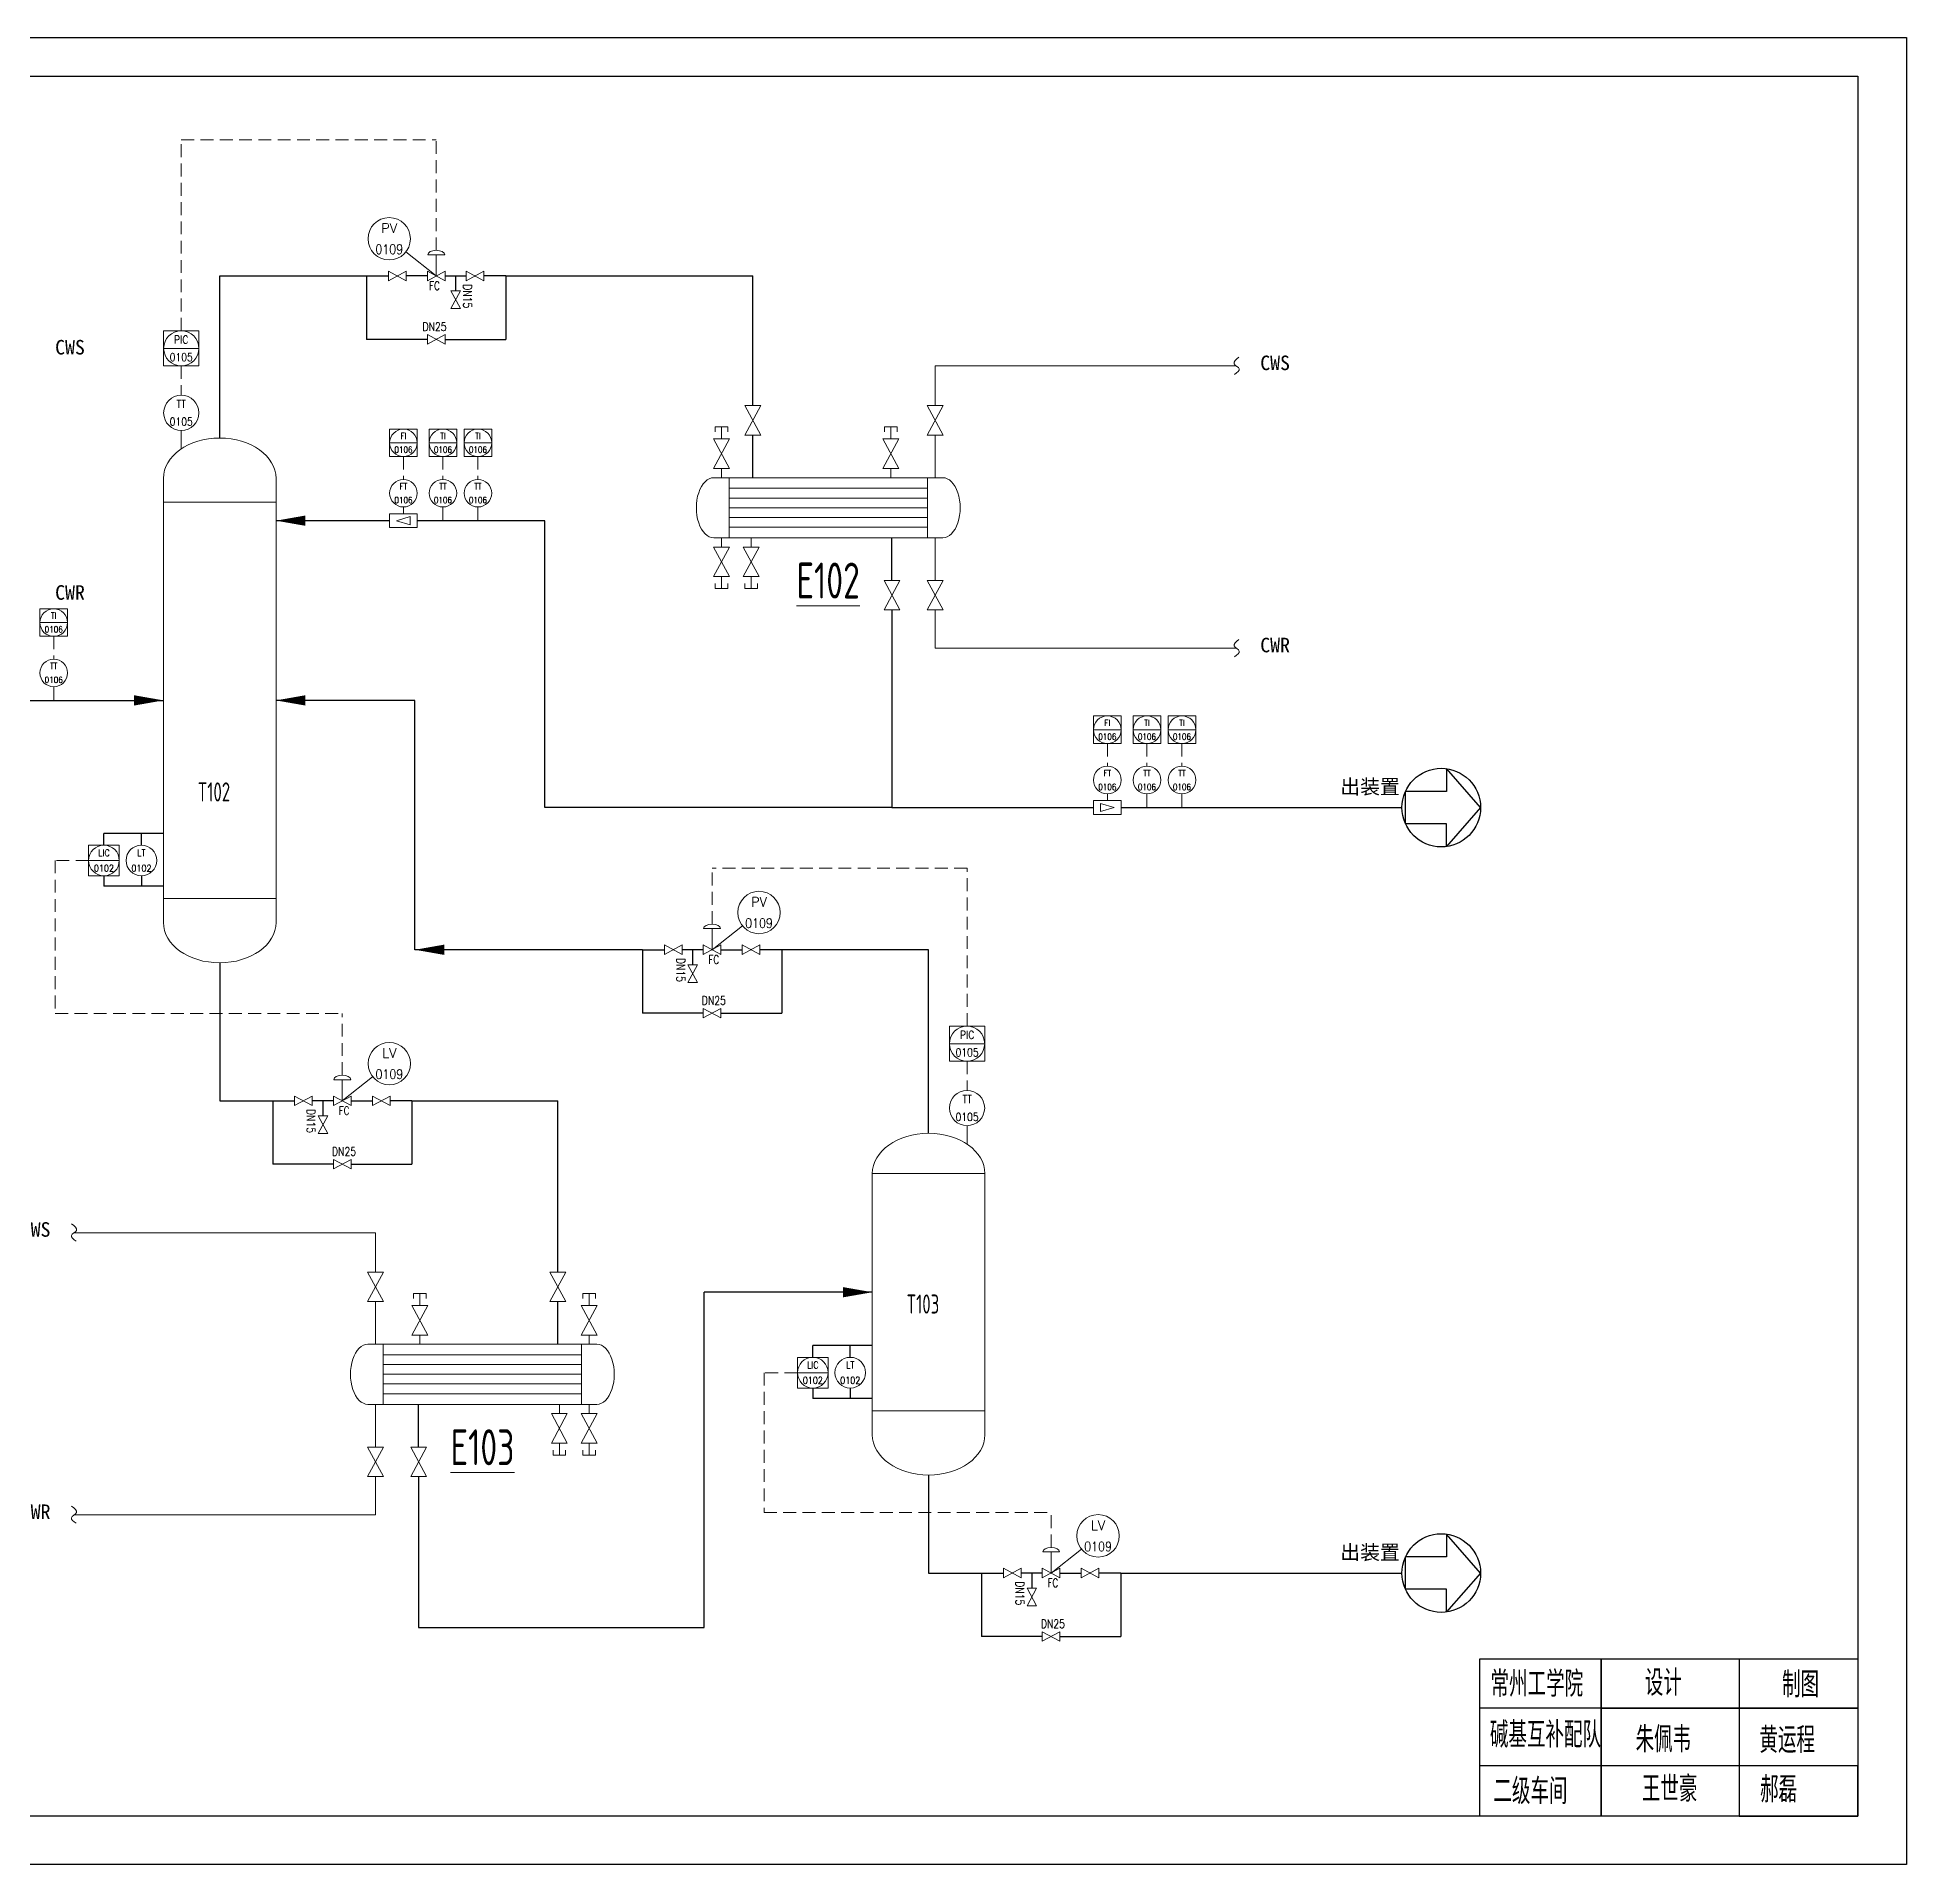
# Model space of a CAD drawing. Header units: millimetres. Extents: x 19974 to 20305, y 315 to 493.
# Drawn here: x 20123.8 to 20305.4, y 315.5 to 493.1 of the extents above; entities that cross this region are included whole.
import ezdxf
from ezdxf.enums import TextEntityAlignment as Align

# ---------------------------------------------------------------- set-up
doc = ezdxf.new("R2010")
doc.units = ezdxf.units.MM
doc.linetypes.add('DASHED2', pattern=[0.375, 0.25, -0.125])
for name, color, linetype, lineweight in [('主设备', 7, 'Continuous', 15), ('仪表', 4, 'Continuous', 9), ('仪表虚线', 3, 'DASHED2', 15), ('冷却水', 5, 'Continuous', 18), ('工艺线', 6, 'Continuous', 30), ('文本', 3, 'Continuous', 9), ('阀门', 40, 'Continuous', 18)]:
    doc.layers.add(name, color=color, linetype=linetype, lineweight=lineweight)
doc.styles.get("Standard").update_dxf_attribs({"font": 'txt', "bigfont": 'gbcbig.shx'})
doc.styles.add('wsl-数字字母', font='simplex.shx', dxfattribs={"height": 3.5, "bigfont": 'gbcbig.shx'})
doc.styles.add('尚川', font='gbenor.shx', dxfattribs={"width": 0.8, "height": 5})
doc.styles.add('工程字', font='gbenor.shx', dxfattribs={"width": 0.75, "height": 5, "bigfont": 'gbcbig.shx'})

# ---------------------------------------------------------------- blocks, each defined once
blk = doc.blocks.new('阀门')
at = {"layer": '阀门'}
for p, q in [((2297.87, -353.04), (2295.92, -353.04)), ((2297.87, -353.04), (2295.92, -356.65)), ((2297.87, -356.65), (2295.92, -353.04)), ((2295.92, -356.65), (2297.87, -356.65))]:
    blk.add_line(p, q, dxfattribs=at)
blk = doc.blocks.new('流量计')
at = {"layer": '仪表', "ltscale": 5}
for p, q in [((2374.03, -338.44), (2370.43, -338.44)), ((2370.43, -345.64), (2370.43, -338.44)), ((2371.15, -343.84), (2372.23, -340.24)), ((2372.23, -340.24), (2373.31, -343.84)), ((2374.03, -338.44), (2374.03, -345.64)), ((2374.03, -345.64), (2370.43, -345.64)), ((2371.15, -343.84), (2373.31, -343.84))]:
    blk.add_line(p, q, dxfattribs=at)

msp = doc.modelspace()

# ---------------------------------------------------------------- linework, layer by layer
for p, q in [((20264.02, 418.24), (20260.71, 422.03)), ((20260.71, 422.03), (20260.71, 419.82)), ((20264.02, 418.24), (20260.71, 422.03)), ((20260.71, 422.03), (20260.71, 419.82)), ((20260.71, 419.82), (20256.72, 419.82)), ((20256.72, 416.67), (20256.72, 419.82)), ((20260.71, 419.82), (20256.72, 419.82)), ((20256.72, 416.67), (20256.72, 419.82)), ((20264.02, 418.24), (20260.71, 414.46)), ((20264.02, 418.24), (20260.71, 414.46)), ((20260.71, 416.67), (20256.72, 416.67)), ((20260.71, 416.67), (20256.72, 416.67)), ((20260.71, 414.46), (20260.71, 416.67)), ((20260.71, 414.46), (20260.71, 416.67)), ((20264.02, 343.83), (20260.71, 347.61)), ((20260.71, 347.61), (20260.71, 345.41)), ((20264.02, 343.83), (20260.71, 347.61)), ((20260.71, 347.61), (20260.71, 345.41)), ((20260.71, 345.41), (20256.72, 345.41)), ((20256.72, 342.26), (20256.72, 345.41)), ((20260.71, 345.41), (20256.72, 345.41)), ((20256.72, 342.26), (20256.72, 345.41)), ((20264.02, 343.83), (20260.71, 340.05)), ((20264.02, 343.83), (20260.71, 340.05)), ((20260.71, 342.26), (20256.72, 342.26)), ((20260.71, 342.26), (20256.72, 342.26)), ((20260.71, 340.05), (20260.71, 342.26)), ((20260.71, 340.05), (20260.71, 342.26))]:
    msp.add_line(p, q)
for centre in [(20260.2, 418.24), (20260.2, 418.24), (20260.2, 343.83), (20260.2, 343.83)]:
    msp.add_circle(centre, 3.82)
at = {"layer": '主设备', "ltscale": 5}
for p, q in [((20189.64, 455.25), (20189.64, 454.76)), ((20190.86, 455.25), (20189.64, 455.25)), ((20190.25, 454.08), (20190.25, 455.25)), ((20190.86, 455.25), (20190.86, 454.76)), ((20206.1, 455.25), (20206.1, 454.76)), ((20207.33, 455.25), (20206.1, 455.25)), ((20206.71, 454.08), (20206.71, 455.25)), ((20207.33, 455.25), (20207.33, 454.76)), ((20190.25, 451.22), (20190.25, 450.31)), ((20206.71, 451.22), (20206.71, 450.31)), ((20136.03, 447.93), (20136.03, 450.24)), ((20146.97, 447.93), (20146.97, 450.24)), ((20190.99, 450.31), (20189.51, 450.31)), ((20210.27, 450.31), (20211.75, 450.31)), ((20189.51, 444.47), (20190.99, 444.47)), ((20190.25, 443.57), (20190.25, 444.47)), ((20193.15, 443.57), (20193.15, 444.47)), ((20211.75, 444.47), (20210.27, 444.47)), ((20189.64, 439.53), (20189.64, 440.02)), ((20190.25, 440.7), (20190.25, 439.53)), ((20190.86, 439.53), (20190.86, 440.02)), ((20192.54, 439.53), (20192.54, 440.02)), ((20193.15, 440.7), (20193.15, 439.53)), ((20193.76, 439.53), (20193.76, 440.02)), ((20190.86, 439.53), (20189.64, 439.53)), ((20193.76, 439.53), (20192.54, 439.53)), ((20136.03, 409.39), (20136.03, 407.07)), ((20146.97, 409.39), (20146.97, 407.07)), ((20204.91, 380.34), (20204.91, 382.66)), ((20215.85, 380.34), (20215.85, 382.66)), ((20160.32, 371.01), (20160.32, 370.52)), ((20160.32, 371.01), (20161.55, 371.01)), ((20160.94, 369.84), (20160.94, 371.01)), ((20161.55, 371.01), (20161.55, 370.52)), ((20176.79, 371.01), (20176.79, 370.52)), ((20176.79, 371.01), (20178.01, 371.01)), ((20177.4, 369.84), (20177.4, 371.01)), ((20178.01, 371.01), (20178.01, 370.52)), ((20160.94, 366.98), (20160.94, 366.07)), ((20177.4, 366.98), (20177.4, 366.07)), ((20157.38, 366.07), (20155.9, 366.07)), ((20176.66, 366.07), (20178.14, 366.07)), ((20155.9, 360.23), (20157.38, 360.23)), ((20174.5, 359.32), (20174.5, 360.23)), ((20178.14, 360.23), (20176.66, 360.23)), ((20177.4, 359.32), (20177.4, 360.23)), ((20204.91, 359.6), (20204.91, 357.28)), ((20215.85, 359.6), (20215.85, 357.28)), ((20174.5, 356.46), (20174.5, 355.29)), ((20177.4, 356.46), (20177.4, 355.29)), ((20173.89, 355.29), (20173.89, 355.78)), ((20173.89, 355.29), (20175.11, 355.29)), ((20175.11, 355.29), (20175.11, 355.78)), ((20176.79, 355.29), (20176.79, 355.78)), ((20176.79, 355.29), (20178.01, 355.29)), ((20178.01, 355.29), (20178.01, 355.78))]:
    msp.add_line(p, q, dxfattribs=at)
at = {"layer": '主设备'}
for p, q in [((20190.99, 450.31), (20210.27, 450.31)), ((20190.99, 444.47), (20190.99, 450.31)), ((20210.27, 449.3), (20190.99, 449.3)), ((20210.27, 450.31), (20210.27, 444.47)), ((20210.27, 448.33), (20190.99, 448.33)), ((20210.27, 447.39), (20190.99, 447.39)), ((20210.27, 446.45), (20190.99, 446.45)), ((20210.27, 445.49), (20190.99, 445.49)), ((20210.27, 444.47), (20190.99, 444.47)), ((20176.66, 366.07), (20157.38, 366.07)), ((20157.38, 366.07), (20157.38, 360.23)), ((20176.66, 360.23), (20176.66, 366.07)), ((20157.38, 365.05), (20176.66, 365.05)), ((20157.38, 364.09), (20176.66, 364.09)), ((20157.38, 363.15), (20176.66, 363.15)), ((20157.38, 362.21), (20176.66, 362.21)), ((20157.38, 361.25), (20176.66, 361.25)), ((20157.38, 360.23), (20176.66, 360.23))]:
    msp.add_line(p, q, dxfattribs=at)
at = {"layer": '主设备', "ltscale": 5}
for points in [[(20136.03, 447.93), (20146.97, 447.93), (20146.97, 409.39), (20136.03, 409.39)], [(20204.91, 382.66), (20215.85, 382.66), (20215.85, 359.6), (20204.91, 359.6)]]:
    msp.add_lwpolyline(points, close=True, dxfattribs=at)
for centre, major_axis, ratio, start_param, end_param in [((20141.5, 450.24), (-5.47, 0), 0.716402, 3.141593, 6.283185), ((20189.51, 447.39), (0, 2.92), 0.58154, 0, 3.141593), ((20210.38, 382.66), (-5.47, 0), 0.716402, 3.141593, 6.283185), ((20155.9, 363.15), (0, 2.92), 0.58154, 0, 3.141593)]:
    msp.add_ellipse(centre, major_axis=major_axis, ratio=ratio, start_param=start_param, end_param=end_param, dxfattribs=at)
at = {"layer": '主设备', "ltscale": 5, "extrusion": (0, 0, -1)}
for centre, major_axis, ratio, start_param, end_param in [((20211.75, 447.39), (0, 2.92), 0.58154, 0, 3.141593), ((20141.5, 407.07), (-5.47, 0), 0.716402, 3.141593, 6.283185), ((20178.14, 363.15), (0, 2.92), 0.58154, 0, 3.141593), ((20210.38, 357.28), (-5.47, 0), 0.716402, 3.141593, 6.283185)]:
    msp.add_ellipse(centre, major_axis=major_axis, ratio=ratio, start_param=start_param, end_param=end_param, dxfattribs=at)
at = {"layer": '仪表', "ltscale": 5}
for p, q in [((20162.54, 469.92), (20159.59, 472.26)), ((20139.47, 464.59), (20136.05, 464.59)), ((20136.05, 464.59), (20136.05, 461.17)), ((20139.47, 461.17), (20139.47, 464.59)), ((20139.47, 462.88), (20136.05, 462.88)), ((20136.05, 461.17), (20139.47, 461.17)), ((20137.76, 453.11), (20137.76, 454.9)), ((20158.01, 455.03), (20160.68, 455.03)), ((20158.01, 452.36), (20158.01, 455.03)), ((20160.68, 455.03), (20160.68, 452.36)), ((20161.86, 455.03), (20164.53, 455.03)), ((20161.86, 452.36), (20161.86, 455.03)), ((20164.53, 455.03), (20164.53, 452.36)), ((20165.26, 455.03), (20167.93, 455.03)), ((20165.26, 452.36), (20165.26, 455.03)), ((20167.93, 455.03), (20167.93, 452.36)), ((20158.01, 453.7), (20160.68, 453.7)), ((20160.68, 452.36), (20158.01, 452.36)), ((20161.86, 453.7), (20164.53, 453.7)), ((20164.53, 452.36), (20161.86, 452.36)), ((20165.26, 453.7), (20167.93, 453.7)), ((20167.93, 452.36), (20165.26, 452.36)), ((20159.35, 446.8), (20159.35, 447.47)), ((20163.19, 446.13), (20163.19, 447.47)), ((20166.59, 446.13), (20166.59, 447.47)), ((20124.03, 437.56), (20126.71, 437.56)), ((20124.03, 434.89), (20124.03, 437.56)), ((20124.03, 436.22), (20126.71, 436.22)), ((20126.71, 437.56), (20126.71, 434.89)), ((20126.71, 434.89), (20124.03, 434.89)), ((20125.37, 428.66), (20125.37, 429.99)), ((20226.41, 427.15), (20229.09, 427.15)), ((20226.41, 424.47), (20226.41, 427.15)), ((20229.09, 427.15), (20229.09, 424.47)), ((20230.26, 427.15), (20232.94, 427.15)), ((20230.26, 424.47), (20230.26, 427.15)), ((20232.94, 427.15), (20232.94, 424.47)), ((20233.66, 427.15), (20236.34, 427.15)), ((20233.66, 424.47), (20233.66, 427.15)), ((20236.34, 427.15), (20236.34, 424.47)), ((20226.41, 425.81), (20229.09, 425.81)), ((20230.26, 425.81), (20232.94, 425.81)), ((20233.66, 425.81), (20236.34, 425.81)), ((20229.09, 424.47), (20226.41, 424.47)), ((20232.94, 424.47), (20230.26, 424.47)), ((20236.34, 424.47), (20233.66, 424.47)), ((20227.75, 418.91), (20227.75, 419.58)), ((20231.6, 418.24), (20231.6, 419.58)), ((20235, 418.24), (20235, 419.58)), ((20131.73, 414.58), (20128.76, 414.58)), ((20128.76, 414.58), (20128.76, 411.61)), ((20131.73, 411.61), (20131.73, 414.58)), ((20131.73, 413.1), (20128.76, 413.1)), ((20128.76, 411.61), (20131.73, 411.61)), ((20189.34, 404.42), (20192.29, 406.76)), ((20212.4, 397), (20215.83, 397)), ((20212.4, 393.58), (20212.4, 397)), ((20215.83, 397), (20215.83, 393.58)), ((20212.4, 395.29), (20215.83, 395.29)), ((20215.83, 393.58), (20212.4, 393.58)), ((20153.41, 389.74), (20156.36, 392.08)), ((20214.12, 385.52), (20214.12, 387.32)), ((20200.61, 364.79), (20197.64, 364.79)), ((20197.64, 364.79), (20197.64, 361.82)), ((20200.61, 363.31), (20197.64, 363.31)), ((20200.61, 361.82), (20200.61, 364.79)), ((20197.64, 361.82), (20200.61, 361.82)), ((20222.29, 343.83), (20225.24, 346.17))]:
    msp.add_line(p, q, dxfattribs=at)
at = {"layer": '仪表', "lineweight": -3}
for p, q in [((20136.03, 415.73), (20130.25, 415.73)), ((20130.25, 414.58), (20130.25, 415.73)), ((20133.89, 414.58), (20133.89, 415.73)), ((20130.25, 411.61), (20130.25, 410.6)), ((20136.03, 410.6), (20130.25, 410.6)), ((20133.89, 411.61), (20133.89, 410.6)), ((20204.91, 365.94), (20199.13, 365.94)), ((20199.13, 364.79), (20199.13, 365.94)), ((20202.77, 364.79), (20202.77, 365.94)), ((20199.13, 361.82), (20199.13, 360.81)), ((20202.77, 361.82), (20202.77, 360.81)), ((20204.91, 360.81), (20199.13, 360.81))]:
    msp.add_line(p, q, dxfattribs=at)
at = {"layer": '仪表', "ltscale": 5}
for centre, radius in [((20157.97, 473.53), 2.06), ((20137.76, 462.88), 1.71), ((20137.76, 456.61), 1.71), ((20159.35, 453.7), 1.34), ((20163.19, 453.7), 1.34), ((20166.59, 453.7), 1.34), ((20159.35, 448.8), 1.34), ((20163.19, 448.8), 1.34), ((20166.59, 448.8), 1.34), ((20125.37, 436.22), 1.34), ((20125.37, 431.33), 1.34), ((20227.75, 425.81), 1.34), ((20231.6, 425.81), 1.34), ((20235, 425.81), 1.34), ((20227.75, 420.92), 1.34), ((20231.6, 420.92), 1.34), ((20235, 420.92), 1.34), ((20130.25, 413.1), 1.49), ((20133.89, 413.1), 1.49), ((20193.9, 408.04), 2.06), ((20214.12, 395.29), 1.71), ((20157.98, 393.35), 2.06), ((20214.12, 389.03), 1.71), ((20199.13, 363.31), 1.49), ((20202.77, 363.31), 1.49), ((20226.85, 347.45), 2.06)]:
    msp.add_circle(centre, radius, dxfattribs=at)
at = {"layer": '仪表虚线', "ltscale": 5}
for p, q in [((20137.76, 464.59), (20137.76, 483.14)), ((20137.76, 483.14), (20162.54, 483.14)), ((20162.54, 472.41), (20162.54, 483.14)), ((20137.76, 461.17), (20137.76, 458.33)), ((20159.35, 452.36), (20159.35, 450.14)), ((20163.19, 452.36), (20163.19, 450.14)), ((20166.59, 452.36), (20166.59, 450.14)), ((20125.37, 434.89), (20125.37, 432.67)), ((20227.75, 424.47), (20227.75, 422.26)), ((20231.6, 424.47), (20231.6, 422.26)), ((20235, 424.47), (20235, 422.26)), ((20128.76, 413.1), (20125.51, 413.1)), ((20125.51, 413.1), (20125.51, 398.24)), ((20214.12, 412.34), (20189.34, 412.34)), ((20189.34, 406.92), (20189.34, 412.34)), ((20214.12, 397), (20214.12, 412.34)), ((20125.51, 398.24), (20153.41, 398.24)), ((20153.41, 392.23), (20153.41, 398.24)), ((20214.12, 393.58), (20214.12, 390.74)), ((20197.64, 363.31), (20194.39, 363.31)), ((20194.39, 363.31), (20194.39, 349.72)), ((20194.39, 349.72), (20222.29, 349.72)), ((20222.29, 346.33), (20222.29, 349.72))]:
    msp.add_line(p, q, dxfattribs=at)
at = {"layer": '冷却水', "ltscale": 5}
for p, q in [((20211.01, 461.17), (20211.01, 457.33)), ((20211.01, 461.17), (20240.28, 461.17)), ((20211.01, 454.46), (20211.01, 450.31)), ((20211.01, 440.33), (20211.01, 444.47)), ((20211.01, 433.73), (20211.01, 437.46)), ((20211.01, 433.73), (20240.28, 433.73)), ((20156.64, 376.92), (20127.37, 376.92)), ((20156.64, 376.92), (20156.64, 373.08)), ((20156.64, 370.22), (20156.64, 366.07)), ((20156.64, 356.08), (20156.64, 360.23)), ((20156.64, 349.49), (20156.64, 353.22)), ((20156.64, 349.49), (20127.37, 349.49))]:
    msp.add_line(p, q, dxfattribs=at)
for points in [[(20240.11, 460.35), (20240.57, 460.88), (20240.07, 461.38), (20240.54, 462.02)], [(20240.11, 432.91), (20240.57, 433.44), (20240.07, 433.95), (20240.54, 434.59)], [(20127.54, 376.1), (20127.08, 376.64), (20127.58, 377.14), (20127.11, 377.78)], [(20127.54, 348.67), (20127.08, 349.2), (20127.58, 349.71), (20127.11, 350.35)]]:
    msp.add_spline(points, degree=3, dxfattribs=at)
at = {"layer": '工艺线', "ltscale": 5}
for p, q in [((20141.5, 454.16), (20141.5, 469.92)), ((20141.5, 469.92), (20155.77, 469.92)), ((20155.77, 469.92), (20155.77, 463.75)), ((20161.68, 469.92), (20159.62, 469.92)), ((20163.4, 469.92), (20165.45, 469.92)), ((20169.3, 469.92), (20169.3, 463.75)), ((20169.3, 469.92), (20193.31, 469.92)), ((20193.31, 457.33), (20193.31, 469.92)), ((20161.68, 463.75), (20155.77, 463.75)), ((20163.4, 463.75), (20169.3, 463.75)), ((20193.31, 450.31), (20193.31, 454.46)), ((20158.01, 446.13), (20146.97, 446.13)), ((20173.09, 446.13), (20160.68, 446.13)), ((20173.09, 418.24), (20173.09, 446.13)), ((20206.82, 440.33), (20206.82, 444.47)), ((20206.82, 437.46), (20206.82, 418.24)), ((20119.46, 428.66), (20136.03, 428.66)), ((20160.47, 428.66), (20146.97, 428.66)), ((20160.47, 404.42), (20160.47, 428.66)), ((20206.82, 418.24), (20173.09, 418.24)), ((20206.82, 418.24), (20226.41, 418.24)), ((20229.09, 418.24), (20256.38, 418.24)), ((20182.57, 404.42), (20160.47, 404.42)), ((20182.57, 404.42), (20182.57, 398.26)), ((20188.48, 404.42), (20186.43, 404.42)), ((20190.2, 404.42), (20192.26, 404.42)), ((20210.38, 404.42), (20196.11, 404.42)), ((20196.11, 404.42), (20196.11, 398.26)), ((20210.38, 386.58), (20210.38, 404.42)), ((20141.5, 403.15), (20141.5, 389.74)), ((20188.48, 398.26), (20182.57, 398.26)), ((20190.2, 398.26), (20196.11, 398.26)), ((20141.5, 389.74), (20146.65, 389.74)), ((20146.65, 389.74), (20146.65, 383.57)), ((20152.55, 389.74), (20150.5, 389.74)), ((20154.27, 389.74), (20156.33, 389.74)), ((20160.18, 389.74), (20160.18, 383.57)), ((20160.18, 389.74), (20174.34, 389.74)), ((20174.34, 373.08), (20174.34, 389.74)), ((20152.55, 383.57), (20146.65, 383.57)), ((20154.27, 383.57), (20160.18, 383.57)), ((20188.57, 338.53), (20188.57, 371.13)), ((20204.91, 371.13), (20188.57, 371.13)), ((20174.34, 366.07), (20174.34, 370.22)), ((20160.83, 356.08), (20160.83, 360.23)), ((20160.83, 353.22), (20160.83, 338.53)), ((20210.38, 353.36), (20210.38, 343.83)), ((20210.38, 343.83), (20215.53, 343.83)), ((20215.53, 343.83), (20215.53, 337.67)), ((20221.43, 343.83), (20219.38, 343.83)), ((20223.15, 343.83), (20225.21, 343.83)), ((20229.06, 343.83), (20229.06, 337.67)), ((20229.06, 343.83), (20256.38, 343.83)), ((20160.83, 338.53), (20188.57, 338.53)), ((20221.43, 337.67), (20215.53, 337.67)), ((20223.15, 337.67), (20229.06, 337.67))]:
    msp.add_line(p, q, dxfattribs=at)
at = {"layer": '工艺线'}
for p, q in [((20155.77, 469.92), (20157.9, 469.92)), ((20169.3, 469.92), (20167.17, 469.92)), ((20182.57, 404.42), (20184.71, 404.42)), ((20196.11, 404.42), (20193.98, 404.42)), ((20146.65, 389.74), (20148.78, 389.74)), ((20160.18, 389.74), (20158.05, 389.74)), ((20215.53, 343.83), (20217.66, 343.83)), ((20229.06, 343.83), (20226.93, 343.83))]:
    msp.add_line(p, q, dxfattribs=at)
at = {"layer": '工艺线', "ltscale": 10}
for p, q in [((20164.42, 469.92), (20164.42, 468.46)), ((20187.45, 404.42), (20187.45, 402.97)), ((20151.53, 389.74), (20151.53, 388.28)), ((20220.4, 343.83), (20220.4, 342.37))]:
    msp.add_line(p, q, dxfattribs=at)
at = {"layer": '工艺线', "color": 0, "ltscale": 5}
for p, q in [((20300.69, 330.7), (20275.75, 330.7)), ((20275.75, 330.7), (20275.75, 320.21)), ((20275.75, 320.21), (20275.75, 330.7)), ((20275.75, 330.7), (20289.14, 330.7)), ((20289.14, 330.7), (20300.69, 330.7)), ((20289.14, 330.7), (20289.14, 320.21)), ((20300.69, 325.09), (20263.93, 325.09)), ((20300.69, 320.21), (20300.69, 325.09)), ((20289.14, 320.21), (20300.69, 320.21))]:
    msp.add_line(p, q, dxfattribs=at)
for points in [[(19974.07, 493.11), (20305.41, 493.11), (20305.41, 315.49), (19974.07, 315.49)], [(19978.32, 489.34), (20300.69, 489.34), (20300.69, 320.21), (19978.32, 320.21)], [(20263.93, 335.51), (20300.69, 335.51), (20300.69, 320.21), (20263.93, 320.21)], [(20263.93, 335.51), (20275.75, 335.51), (20275.75, 330.7), (20263.93, 330.7)], [(20275.75, 335.51), (20289.14, 335.51), (20289.14, 330.7), (20275.75, 330.7)]]:
    msp.add_lwpolyline(points, close=True, dxfattribs=at)
at = {"layer": '工艺线', "ltscale": 5}
for points in [[(20146.97, 446.13, 0, 1, 0), (20149.82, 446.13, 1, 1, 0)], [(20136.03, 428.66, 0, 1, 0), (20133.18, 428.66, 1, 1, 0)], [(20146.97, 428.66, 0, 1, 0), (20149.82, 428.66, 1, 1, 0)], [(20160.47, 404.42, 0, 1, 0), (20163.32, 404.42, 1, 1, 0)], [(20204.91, 371.13, 0, 1, 0), (20202.05, 371.13, 1, 1, 0)]]:
    msp.add_lwpolyline(points, format="xyseb", dxfattribs=at)
at = {"layer": '阀门'}
for p, q in [((20163.36, 471.97), (20161.71, 471.97)), ((20162.54, 469.92), (20162.54, 471.97)), ((20188.52, 406.48), (20190.16, 406.48)), ((20189.34, 404.42), (20189.34, 406.48)), ((20152.59, 391.79), (20154.24, 391.79)), ((20153.41, 389.74), (20153.41, 391.79)), ((20221.47, 345.89), (20223.11, 345.89)), ((20222.29, 343.83), (20222.29, 345.89))]:
    msp.add_line(p, q, dxfattribs=at)
at = {"layer": '阀门', "extrusion": (0, 0, -1)}
msp.add_ellipse((20162.54, 471.97), major_axis=(0.822, 0), ratio=0.534468, start_param=3.141593, end_param=6.283185, dxfattribs=at)
at = {"layer": '阀门'}
for centre in [(20189.34, 406.48), (20153.41, 391.79), (20222.29, 345.89)]:
    msp.add_ellipse(centre, major_axis=(-0.822, 0), ratio=0.534468, start_param=3.141593, end_param=6.283185, dxfattribs=at)

# ---------------------------------------------------------------- block references
at = {"layer": '仪表', "yscale": 0.3714578837513708, "zscale": 0.3714578837513708}
for p, xscale, rotation in [((20032.29, 1327.31), -0.3714578837513708, 90), ((20354.81, 1299.43), 0.3714578837513708, 270)]:
    msp.add_blockref('流量计', p, dxfattribs=dict(at, xscale=xscale, rotation=rotation))
at = {"layer": '阀门'}
for p, xscale, yscale, zscale, rotation in [((19989.96, 1562.54), -0.4756944444444445, 0.4756944444444445, 0.4756944444444445, 90), ((20331.33, 1562.54), 0.4756944444444445, 0.4756944444444445, 0.4756944444444445, 270), ((20335.11, 1562.54), 0.4756944444444445, 0.4756944444444445, 0.4756944444444445, 270), ((20331.33, 1556.38), 0.4756944444444445, 0.4756944444444445, 0.4756944444444445, 270), ((18369.84, 171.41), -0.7925516268722073, 0.7925516268722073, 0.7925516268722073, 180), ((18386.3, 171.41), -0.7925516268722073, 0.7925516268722073, 0.7925516268722073, 180), ((22027.23, 157.66), 0.7925516268722073, 0.7925516268722073, 0.7925516268722073, 180), ((22031.42, 157.66), 0.7925516268722073, 0.7925516268722073, 0.7925516268722073, 180), ((20016.77, 1497.05), -0.4756944444444445, 0.4756944444444445, 0.4756944444444445, 90), ((20020.54, 1497.05), -0.4756944444444445, 0.4756944444444445, 0.4756944444444445, 90), ((20361.92, 1497.05), 0.4756944444444445, 0.4756944444444445, 0.4756944444444445, 270), ((20020.54, 1490.88), -0.4756944444444445, 0.4756944444444445, 0.4756944444444445, 90), ((19980.84, 1482.36), -0.4756944444444445, 0.4756944444444445, 0.4756944444444445, 90), ((19984.62, 1482.36), -0.4756944444444445, 0.4756944444444445, 0.4756944444444445, 90), ((20325.99, 1482.36), 0.4756944444444445, 0.4756944444444445, 0.4756944444444445, 270), ((19984.62, 1476.2), -0.4756944444444445, 0.4756944444444445, 0.4756944444444445, 90), ((21981.35, 87.17), 0.7925516268722073, 0.7925516268722073, 0.7925516268722073, 180), ((21997.81, 87.17), 0.7925516268722073, 0.7925516268722073, 0.7925516268722073, 180), ((18336.23, 73.42), -0.7925516268722073, 0.7925516268722073, 0.7925516268722073, 180), ((18340.42, 73.42), -0.7925516268722073, 0.7925516268722073, 0.7925516268722073, 180), ((20049.72, 1436.45), -0.4756944444444445, 0.4756944444444445, 0.4756944444444445, 90), ((20053.49, 1436.45), -0.4756944444444445, 0.4756944444444445, 0.4756944444444445, 90), ((20394.87, 1436.45), 0.4756944444444445, 0.4756944444444445, 0.4756944444444445, 270), ((20053.49, 1430.29), -0.4756944444444445, 0.4756944444444445, 0.4756944444444445, 90)]:
    msp.add_blockref('阀门', p, dxfattribs=dict(at, xscale=xscale, yscale=yscale, zscale=zscale, rotation=rotation))
for p, xscale, yscale, zscale in [((19071.8, 636.4), 0.4756944444444445, 0.4756944444444445, 0.4756944444444445), ((18372.9, 737.12), 0.7925516268722073, 0.7925516268722073, 0.7925516268722073), ((18390.6, 737.12), 0.7925516268722073, 0.7925516268722073, 0.7925516268722073), ((18369.84, 723.37), 0.7925516268722073, 0.7925516268722073, 0.7925516268722073), ((18372.74, 723.37), 0.7925516268722073, 0.7925516268722073, 0.7925516268722073), ((21280.08, 570.9), -0.4756944444444445, 0.4756944444444445, 0.4756944444444445), ((21244.15, 556.22), -0.4756944444444445, 0.4756944444444445, 0.4756944444444445), ((21977.05, 652.88), -0.7925516268722073, 0.7925516268722073, 0.7925516268722073), ((21994.75, 652.88), -0.7925516268722073, 0.7925516268722073, 0.7925516268722073), ((21994.91, 639.13), -0.7925516268722073, 0.7925516268722073, 0.7925516268722073), ((21997.81, 639.13), -0.7925516268722073, 0.7925516268722073, 0.7925516268722073), ((21313.03, 510.31), -0.4756944444444445, 0.4756944444444445, 0.4756944444444445)]:
    msp.add_blockref('阀门', p, dxfattribs=dict(at, xscale=xscale, yscale=yscale, zscale=zscale))

# ---------------------------------------------------------------- texts
at = {"char_height": 1.4153, "width": 12.5117, "attachment_point": 5}
for s, insert, rotation in [('{\\fSimSun|b0|i0|c134|p2;CWS}', (20126.95, 462.98), 0), ('{\\fSimSun|b0|i0|c134|p2;CWS}', (20244.05, 461.46), 0), ('{\\fSimSun|b0|i0|c134|p2;CWR}', (20126.95, 439.14), 0), ('{\\fSimSun|b0|i0|c134|p2;CWR}', (20244.05, 434.03), 0), ('{\\fSimSun|b0|i0|c134|p2;出装置}', (20253.28, 420.19), 360), ('{\\fSimSun|b0|i0|c134|p2;CWS}', (20123.61, 377.22), 360), ('{\\fSimSun|b0|i0|c134|p2;CWR}', (20123.61, 349.78), 360), ('{\\fSimSun|b0|i0|c134|p2;出装置}', (20253.28, 345.77), 360)]:
    msp.add_mtext(s, dxfattribs=dict(at, insert=insert, rotation=rotation))
at = {"layer": '工艺线', "color": 0, "ltscale": 5, "char_height": 2.5, "attachment_point": 1}
for s, width, insert in [('常州工学院', 11.8209, (20264.98, 334.3)), ('设计', 10.604, (20279.98, 334.41)), ('制图', 9.1807, (20293.31, 334.24)), ('碱基互补配队', 12.4583, (20264.92, 329.37)), ('朱佩韦', 23.2614, (20279.08, 328.91)), ('黄运程', 8.46, (20291.11, 328.85)), ('二级车间', 10.4881, (20265.26, 323.87)), ('王世豪', 8.9815, (20279.69, 324.1)), ('郝磊', 9.5284, (20291.17, 324.04))]:
    msp.add_mtext_dynamic_manual_height_columns(s, width=width, gutter_width=12.5, heights=[0], dxfattribs=dict(at, insert=insert))
at = {"layer": '文本', "ltscale": 5, "style": 'wsl-数字字母'}
for s, p in [('PV', (20157.97, 474.56)), ('PV', (20193.9, 409.07)), ('LV', (20157.98, 394.38)), ('LV', (20226.85, 348.47))]:
    msp.add_text(s, height=0.925, dxfattribs=at).set_placement(p, align=Align.MIDDLE)
for s, height, width, p in [('0109', 0.925, 0.85, (20157.97, 472.51)), ('DN25', 0.822, 0.8, (20162.37, 464.99)), ('PIC', 0.77, 0.85, (20137.76, 463.73)), ('0105', 0.77, 0.85, (20137.76, 462.02)), ('TT', 0.77, 0.85, (20137.76, 457.47)), ('0105', 0.77, 0.85, (20137.76, 455.76)), ('FI', 0.602, 0.85, (20159.35, 454.36)), ('TI', 0.602, 0.85, (20163.19, 454.36)), ('TI', 0.602, 0.85, (20166.59, 454.36)), ('0106', 0.602, 0.85, (20159.35, 453.03)), ('0106', 0.602, 0.85, (20163.19, 453.03)), ('0106', 0.602, 0.85, (20166.59, 453.03)), ('FT', 0.602, 0.85, (20159.35, 449.47)), ('TT', 0.602, 0.85, (20163.19, 449.47)), ('TT', 0.602, 0.85, (20166.59, 449.47)), ('0106', 0.602, 0.85, (20159.35, 448.13)), ('0106', 0.602, 0.85, (20163.19, 448.13)), ('0106', 0.602, 0.85, (20166.59, 448.13)), ('TI', 0.602, 0.85, (20125.37, 436.89)), ('0106', 0.602, 0.85, (20125.37, 435.56)), ('TT', 0.602, 0.85, (20125.37, 432)), ('0106', 0.602, 0.85, (20125.37, 430.66)), ('0106', 0.602, 0.85, (20227.75, 425.14)), ('FI', 0.602, 0.85, (20227.75, 426.48)), ('0106', 0.602, 0.85, (20231.6, 425.14)), ('TI', 0.602, 0.85, (20231.6, 426.48)), ('0106', 0.602, 0.85, (20235, 425.14)), ('TI', 0.602, 0.85, (20235, 426.48)), ('FT', 0.602, 0.85, (20227.75, 421.59)), ('TT', 0.602, 0.85, (20231.6, 421.59)), ('TT', 0.602, 0.85, (20235, 421.59)), ('0106', 0.602, 0.85, (20227.75, 420.25)), ('0106', 0.602, 0.85, (20231.6, 420.25)), ('0106', 0.602, 0.85, (20235, 420.25)), ('LIC', 0.669, 0.85, (20130.25, 413.84)), ('LT', 0.669, 0.85, (20133.89, 413.84)), ('0102', 0.669, 0.85, (20130.25, 412.35)), ('0102', 0.669, 0.85, (20133.89, 412.35)), ('0109', 0.925, 0.85, (20193.9, 407.01)), ('DN25', 0.822, 0.8, (20189.51, 399.49)), ('PIC', 0.77, 0.85, (20214.12, 396.15)), ('0105', 0.77, 0.85, (20214.12, 394.44)), ('0109', 0.925, 0.85, (20157.98, 392.33)), ('TT', 0.77, 0.85, (20214.12, 389.89)), ('0105', 0.77, 0.85, (20214.12, 388.17)), ('DN25', 0.822, 0.8, (20153.58, 384.81)), ('LIC', 0.669, 0.85, (20199.13, 364.05)), ('LT', 0.669, 0.85, (20202.77, 364.05)), ('0102', 0.669, 0.85, (20199.13, 362.57)), ('0102', 0.669, 0.85, (20202.77, 362.57)), ('0109', 0.925, 0.85, (20226.85, 346.42)), ('DN25', 0.822, 0.8, (20222.46, 338.9))]:
    msp.add_text(s, height=height, dxfattribs=dict(at, width=width)).set_placement(p, align=Align.MIDDLE)
at = {"layer": '文本', "style": 'wsl-数字字母', "width": 0.75}
for p in [(20162.37, 468.96), (20189.51, 403.47), (20153.58, 388.78), (20222.46, 342.88)]:
    msp.add_text('FC', height=0.822, dxfattribs=at).set_placement(p, align=Align.MIDDLE)
at = {"layer": '文本', "ltscale": 5, "style": 'wsl-数字字母', "width": 0.8}
for p in [(20165.58, 467.95), (20186.3, 402.46), (20150.37, 387.77), (20219.25, 341.87)]:
    msp.add_text('DN15', height=0.822, rotation=270, dxfattribs=at).set_placement(p, align=Align.MIDDLE)
at = {"layer": '文本'}
for s, insert, char_height, width, attachment_point, style in [('{\\Fgbenor,gbcbig|c134;\\LE102}', (20200.62, 440.31), 3.4923, 34.6882, 5, '尚川'), ('T102', (20139.36, 420.69), 1.857, 1.8573, 1, '工程字'), ('T103', (20208.24, 370.91), 1.857, 1.8573, 1, '工程字'), ('{\\Fgbenor,gbcbig|c134;\\LE103}', (20167.03, 356.06), 3.4923, 34.6882, 5, '尚川')]:
    msp.add_mtext(s, dxfattribs=dict(at, insert=insert, char_height=char_height, width=width, attachment_point=attachment_point, style=style))

doc.saveas('drawing.dxf')
